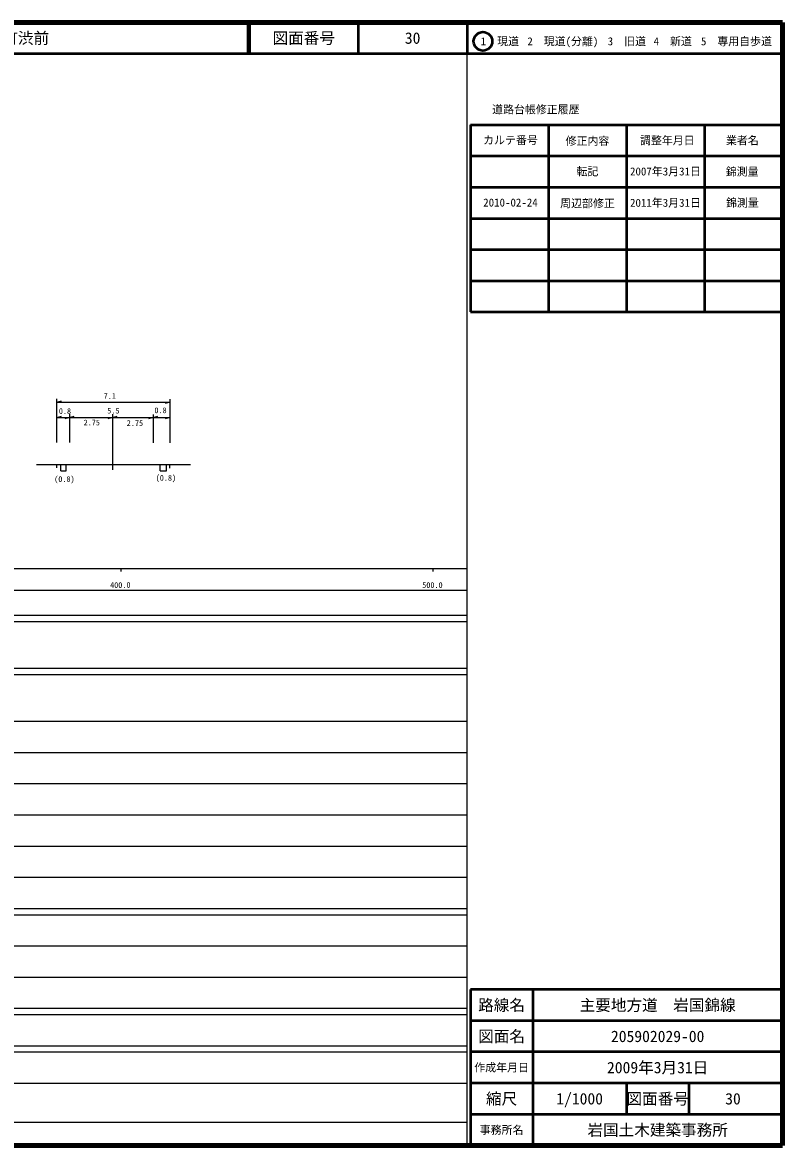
# Model space of a CAD drawing. Units: millimetres, scale not verified. Extents: x 40000 to 680000, y 20000 to 380000.
# Drawn here: x 436503 to 680000, y 20000 to 380000 of the extents above; entities that cross this region are included whole.
import ezdxf
from ezdxf.enums import TextEntityAlignment as Align

# ---------------------------------------------------------------- set-up
doc = ezdxf.new("R2010")
doc.units = ezdxf.units.MM
doc.header["$LTSCALE"] = 1000
for name, color, linetype, lineweight in [('M-TTL', 2, 'Continuous', 140), ('M-TTL-BAND', 7, 'Continuous', 25), ('M-TTL-FRAM', 2, 'Continuous', 50), ('M-TTL-LINE', 7, 'Continuous', 50), ('S-BGD', 7, 'Continuous', 25)]:
    doc.layers.add(name, color=color, linetype=linetype, lineweight=lineweight)
doc.layers.add('M-TTL-TXT', color=7, linetype='Continuous')
doc.styles.add('ＭＳ ゴシック', font='')
doc.styles.get('ＭＳ ゴシック').set_extended_font_data('MS Gothic')

msp = doc.modelspace()

# ---------------------------------------------------------------- linework, layer by layer
at = {"layer": 'M-TTL'}
for p, q in [((680000, 380000), (40000, 380000)), ((680000, 20000), (680000, 380000)), ((40000, 20000), (680000, 20000))]:
    msp.add_line(p, q, dxfattribs=at)
at = {"layer": 'M-TTL-BAND'}
for p, q in [((579000, 20000), (579000, 370000)), ((40000, 205000), (579000, 205000)), ((468000, 205000), (468000, 204000)), ((568000, 205000), (568000, 204000)), ((68000, 198000), (579000, 198000)), ((40000, 190000), (579000, 190000)), ((40000, 188000), (579000, 188000)), ((40000, 173000), (579000, 173000)), ((40000, 171000), (579000, 171000)), ((40000, 156000), (579000, 156000)), ((46000, 146000), (579000, 146000)), ((52000, 136000), (579000, 136000)), ((46000, 126000), (579000, 126000)), ((52000, 116000), (579000, 116000)), ((46000, 106000), (579000, 106000)), ((40000, 96000), (579000, 96000)), ((40000, 94000), (579000, 94000)), ((49000, 84000), (579000, 84000)), ((40000, 74000), (579000, 74000)), ((40000, 64000), (579000, 64000)), ((40000, 62000), (579000, 62000)), ((40000, 52000), (579000, 52000)), ((40000, 50000), (579000, 50000)), ((40000, 40000), (579000, 40000)), ((68000, 27500), (579000, 27500))]:
    msp.add_line(p, q, dxfattribs=at)
at = {"layer": 'M-TTL-FRAM'}
for p, q in [((580000, 347197), (580000, 287197)), ((580000, 347197), (680000, 347197)), ((580000, 287197), (680000, 287197)), ((680000, 70000), (580000, 70000)), ((580000, 70000), (580000, 20000))]:
    msp.add_line(p, q, dxfattribs=at)
at = {"layer": 'M-TTL-LINE'}
for p, q in [((508747, 380000), (508747, 370000)), ((509247, 380000), (509247, 370000)), ((543997, 380000), (543997, 370000)), ((579000, 380000), (579000, 370000)), ((40000, 370000), (680000, 370000)), ((605000, 347197), (605000, 287197)), ((630000, 347197), (630000, 287197)), ((655000, 347197), (655000, 287197)), ((580000, 337197), (680000, 337197)), ((580000, 327197), (680000, 327197)), ((580000, 317197), (680000, 317197)), ((580000, 307197), (680000, 307197)), ((580000, 297197), (680000, 297197)), ((600000, 70000), (600000, 20000)), ((680000, 60000), (580000, 60000)), ((680000, 50000), (580000, 50000)), ((680000, 40000), (580000, 40000)), ((630000, 40000), (630000, 30000)), ((650000, 40000), (650000, 30000)), ((680000, 30000), (580000, 30000))]:
    msp.add_line(p, q, dxfattribs=at)
msp.add_circle((584031, 373958), 3000, dxfattribs=at)
at = {"layer": 'S-BGD'}
for p, q in [((447518, 254402), (447521, 259323)), ((483673, 259295), (483669, 254374)), ((447521, 258323), (449020, 258742)), ((447521, 258323), (483672, 258295)), ((483672, 258295), (482173, 257877)), ((447511, 245309), (447518, 254402)), ((447517, 253403), (449016, 253821)), ((447517, 253403), (451564, 253400)), ((451564, 253400), (450065, 252981)), ((451565, 254399), (451558, 245306)), ((451564, 253400), (453063, 253818)), ((451564, 253400), (465392, 253389)), ((465392, 253389), (463893, 252970)), ((465393, 254388), (465386, 245295)), ((465392, 253389), (466891, 253808)), ((465392, 253389), (478408, 253379)), ((478408, 253379), (476909, 252960)), ((478409, 254378), (478402, 245285)), ((478408, 253379), (479907, 253798)), ((478408, 253379), (483668, 253375)), ((483668, 253375), (482169, 252956)), ((483669, 254374), (483662, 245281)), ((465386, 245295), (465386, 236638)), ((441020, 238280), (490361, 238292)), ((447490, 237290), (447490, 238281)), ((448761, 236293), (448761, 238281)), ((450547, 236294), (450547, 238282)), ((480595, 236301), (480594, 238289)), ((482695, 236302), (482695, 238290)), ((483716, 237131), (483716, 238290)), ((448761, 236293), (450547, 236294)), ((480595, 236301), (482695, 236302))]:
    msp.add_line(p, q, dxfattribs=at)

# ---------------------------------------------------------------- texts
at = {"layer": 'M-TTL-BAND', "style": 'ＭＳ ゴシック'}
for s, p in [('400.0', (467844, 198195)), ('500.0', (567844, 198195))]:
    msp.add_text(s, height=1833, dxfattribs=at).set_placement(p, align=Align.BOTTOM_CENTER)
at = {"layer": 'M-TTL-TXT', "style": 'ＭＳ ゴシック'}
msp.add_text('岩国市美和町渋前', height=3666, dxfattribs=at).set_placement((405024, 375000), align=Align.MIDDLE_LEFT)
for s, height, p in [('図面番号', 3666, (526622, 375000)), ('30', 3666, (561497, 375000)), ('1\u3000現道', 2566, (589448, 373958)), ('2\u3000現道(分離)', 2566, (609619, 373958)), ('3\u3000旧道', 2566, (630121, 373958)), ('4\u3000新道', 2566, (644824, 373958)), ('5\u3000専用自歩道', 2566, (665228, 373958)), ('道路台帳修正履歴', 2566, (600968, 352113)), ('カルテ番号', 2566, (592839, 342277)), ('修正内容', 2566, (617509, 342023)), ('調整年月日', 2566, (643089, 342197)), ('業者名', 2566, (667134, 342197)), ('転記', 2566, (617500, 332245)), ('2007年3月31日', 2566, (642500, 332245)), ('錦測量', 2566, (667077, 332189)), ('2010-02-24', 2566, (592839, 322277)), ('周辺部修正', 2566, (617509, 322023)), ('2011年3月31日', 2566, (642500, 322197)), ('錦測量', 2566, (667134, 322197)), ('路線名', 3666, (590000, 65000)), ('路線名', 3666, (590000, 65000)), ('主要地方道\u3000岩国錦線', 3666, (640000, 65000)), ('図面名', 3666, (590000, 55000)), ('図面名', 3666, (590000, 55000)), ('205902029-00', 3666, (640000, 55000)), ('2009年3月31日', 3666, (640000, 45000)), ('作成年月日', 2566, (590000, 45000)), ('作成年月日', 2566, (590000, 45000)), ('縮尺', 3666, (590000, 35000)), ('縮尺', 3666, (590000, 35000)), ('1/1000', 3666, (615000, 35000)), ('図面番号', 3666, (640000, 35000)), ('図面番号', 3666, (640000, 35000)), ('30', 3666, (664125, 35000)), ('事務所名', 2566, (590000, 25000)), ('事務所名', 2566, (590000, 25000)), ('岩国土木建築事務所', 3666, (640000, 25000))]:
    msp.add_text(s, height=height, dxfattribs=at).set_placement(p, align=Align.MIDDLE_CENTER)
at = {"layer": 'S-BGD', "style": 'ＭＳ ゴシック'}
for s, p in [('7.1', (462536, 258811)), ('0.8', (448144, 253959)), ('5.5', (463663, 254110)), ('0.8', (478765, 254216)), ('2.75', (456093, 250296)), ('2.75', (469919, 250125)), ('(0.8)', (446670, 232178)), ('(0.8)', (479180, 232564))]:
    msp.add_text(s, height=1833, rotation=359.949, dxfattribs=at).set_placement(p, align=Align.BOTTOM_LEFT)

doc.saveas('drawing.dxf')
